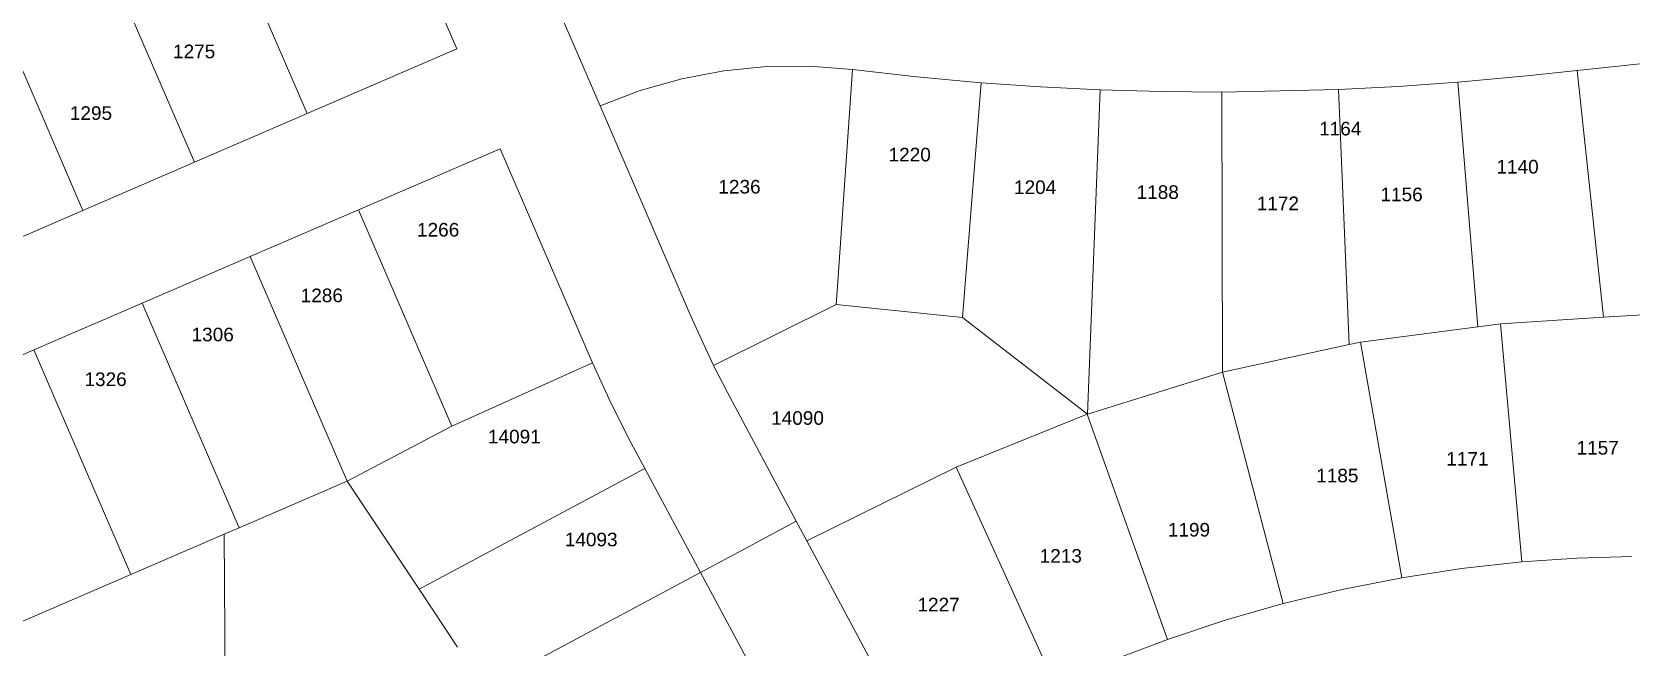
# Model space of a CAD drawing. Header units: feet. Extents: x 865220 to 2866543, y -2240498 to 973965.
# Drawn here: x 2860472 to 2861354, y 966029 to 966368 of the extents above; entities that cross this region are included whole.
import ezdxf
from ezdxf.enums import TextEntityAlignment as Align

# ---------------------------------------------------------------- set-up
doc = ezdxf.new("R2010")
doc.units = ezdxf.units.FT
doc.header["$LTSCALE"] = 0.015
doc.header["$MEASUREMENT"] = 0
doc.layers.add('Dakota County Addresses', color=7, linetype='Continuous')
doc.layers.add('Dakota County Parcels', color=7, linetype='Continuous')
doc.styles.add('Dimensions 100', font='arial.ttf')

# ---------------------------------------------------------------- blocks, each defined once
blk = doc.blocks.new('ACMAP_ANN_TEMPLATE_Dakota County Addresses')
at = {"layer": 'Dakota County Addresses', "style": 'Dimensions 100'}
blk.add_attdef('DakotaCountyAddress', text='', height=50, dxfattribs=at).set_placement((0, 0), align=Align.CENTER)

msp = doc.modelspace()

# ---------------------------------------------------------------- linework, layer by layer
at = {"layer": 'Dakota County Parcels', "lineweight": 5, "ltscale": 100}
for p, q in [((2860570.48, 966447.32), (2860623.96, 966323.38)), ((2860508.29, 966420.48), (2860561.77, 966296.54)), ((2860500.26, 966269.99), (2860446.78, 966393.93)), ((2860694.7, 966386.58), (2860706.59, 966359.04)), ((2860761.73, 966382.81), (2860773.62, 966355.27)), ((2860706.59, 966359.04), (2860623.96, 966323.38)), ((2860773.62, 966355.27), (2860785.51, 966327.73)), ((2861324.51, 966347.23), (2861391.13, 966354.27)), ((2860916.41, 966227.95), (2860924.81, 966347.64)), ((2860924.81, 966347.64), (2860924.81, 966347.64)), ((2861258.55, 966340.7), (2861296.63, 966344.28)), ((2861324.51, 966347.23), (2861296.63, 966344.28)), ((2861338.92, 966210.99), (2861324.51, 966347.23)), ((2860985.34, 966210.83), (2860995.69, 966340.42)), ((2861054.32, 966157.62), (2861061.36, 966336.5)), ((2861128.53, 966335.25), (2861192.9, 966336.65)), ((2861128.83, 966180.65), (2861128.53, 966335.25)), ((2861192.9, 966336.65), (2861198.74, 966195.93)), ((2861269.63, 966205.79), (2861258.55, 966340.7)), ((2860785.51, 966327.73), (2860833.76, 966215.91)), ((2860623.96, 966323.38), (2860561.77, 966296.54)), ((2860730.36, 966303.95), (2860652.23, 966270.24)), ((2860730.36, 966303.95), (2860781.34, 966185.82)), ((2860561.77, 966296.54), (2860500.26, 966269.99)), ((2860500.26, 966269.99), (2860438.76, 966243.45)), ((2860652.23, 966270.24), (2860592.56, 966244.48)), ((2860652.23, 966270.24), (2860703.74, 966150.89)), ((2860592.56, 966244.48), (2860532.89, 966218.73)), ((2860592.56, 966244.48), (2860646.05, 966120.55)), ((2860915.71, 966217.96), (2860916.41, 966227.95)), ((2860532.89, 966218.73), (2860473.21, 966192.98)), ((2860532.89, 966218.73), (2860586.37, 966094.79)), ((2860833.76, 966215.91), (2860836.49, 966209.59)), ((2860848.12, 966184.47), (2860915.71, 966217.96)), ((2860915.71, 966217.96), (2860985.34, 966210.83)), ((2860985.34, 966210.83), (2861054.32, 966157.62)), ((2861282.32, 966207.46), (2861338.92, 966210.99)), ((2861338.92, 966210.99), (2861405.84, 966215.16)), ((2860836.49, 966209.59), (2860848.12, 966184.47)), ((2861205.01, 966197.31), (2861269.63, 966205.79)), ((2861269.63, 966205.79), (2861282.32, 966207.46)), ((2861282.26, 966207.47), (2861293.9, 966076)), ((2860473.21, 966192.98), (2860413.54, 966167.23)), ((2860473.21, 966192.98), (2860526.7, 966069.04)), ((2861128.83, 966180.65), (2861198.74, 966195.93)), ((2861198.74, 966195.93), (2861205.01, 966197.31)), ((2861204.95, 966197.31), (2861227.66, 966067.3)), ((2860703.74, 966150.89), (2860781.34, 966185.82)), ((2860848.06, 966184.47), (2860855.6, 966169.84)), ((2861054.32, 966157.62), (2861128.83, 966180.65)), ((2861128.77, 966180.66), (2861162.38, 966053.03)), ((2860855.6, 966169.84), (2860893.75, 966098.55)), ((2860981.97, 966128.38), (2861054.25, 966157.62)), ((2861054.26, 966157.63), (2861098.55, 966033.29)), ((2860646.05, 966120.55), (2860703.74, 966150.89)), ((2860802.7, 966141.53), (2860810.19, 966127.54)), ((2860810.19, 966127.54), (2860685.69, 966060.92)), ((2860810.19, 966127.54), (2860840.86, 966070.24)), ((2860899.6, 966087.61), (2860981.97, 966128.38)), ((2860981.98, 966128.38), (2861036.61, 966008.23)), ((2860586.37, 966094.79), (2860646.05, 966120.55)), ((2860685.69, 966060.92), (2860646.05, 966120.55)), ((2860867.3, 966084.39), (2860893.75, 966098.55)), ((2860893.75, 966098.55), (2860899.6, 966087.61)), ((2860526.7, 966069.04), (2860578.14, 966091.24)), ((2860578.14, 966091.24), (2860586.37, 966094.79)), ((2860579.3, 965947.15), (2860578.14, 966091.24)), ((2860899.61, 966087.62), (2860962.36, 965970.36)), ((2860840.86, 966070.24), (2860867.3, 966084.39)), ((2860721.84, 966006.55), (2860840.86, 966070.24)), ((2860840.87, 966070.24), (2860871.53, 966012.94)), ((2860467.03, 966043.29), (2860526.7, 966069.04)), ((2860706.92, 966028.98), (2860685.69, 966060.92))]:
    msp.add_line(p, q, dxfattribs=at)
for points in [[(2860924.81, 966347.64), (2860901.16, 966349.52), (2860877.44, 966349.3), (2860853.83, 966346.99), (2860830.52, 966342.59), (2860807.68, 966336.16), (2860785.51, 966327.73)], [(2860924.81, 966347.64), (2860960.21, 966343.64), (2860995.69, 966340.42)], [(2860995.69, 966340.42), (2861028.51, 966338.13), (2861061.36, 966336.5)], [(2861061.36, 966336.5), (2861094.94, 966335.53), (2861128.53, 966335.25)], [(2861192.9, 966336.65), (2861225.74, 966338.34), (2861258.55, 966340.7)], [(2860781.34, 966185.82), (2860791.56, 966163.45), (2860802.7, 966141.53)], [(2861354.63, 966079.03), (2861324.24, 966078.1), (2861293.9, 966076)], [(2861293.9, 966076), (2861260.69, 966072.35), (2861227.66, 966067.3)], [(2861227.66, 966067.3), (2861194.87, 966060.85), (2861162.38, 966053.03)], [(2861162.38, 966053.03), (2861130.26, 966043.83), (2861098.55, 966033.29)], [(2861098.55, 966033.29), (2861067.31, 966021.42), (2861036.61, 966008.23)]]:
    msp.add_lwpolyline(points, dxfattribs=at)

# ---------------------------------------------------------------- block references
at = {"layer": 'Dakota County Addresses', "lineweight": 5, "ltscale": 100, "xscale": 0.15, "yscale": 0.15, "zscale": 0.15}
for p, values in [((2860561.6, 966353.94), {'DakotaCountyAddress': '1275'}), ((2860504.7, 966319.9), {'DakotaCountyAddress': '1295'}), ((2861193.76, 966311.35), {'DakotaCountyAddress': '1164'}), ((2860956.29, 966297), {'DakotaCountyAddress': '1220'}), ((2861291.57, 966290.32), {'DakotaCountyAddress': '1140'}), ((2860862.41, 966279.29), {'DakotaCountyAddress': '1236'}), ((2861025.48, 966279.02), {'DakotaCountyAddress': '1204'}), ((2861093.11, 966276.3), {'DakotaCountyAddress': '1188'}), ((2861227.62, 966275.02), {'DakotaCountyAddress': '1156'}), ((2861159.38, 966270.09), {'DakotaCountyAddress': '1172'}), ((2860696.19, 966255.55), {'DakotaCountyAddress': '1266'}), ((2860632.03, 966219.33), {'DakotaCountyAddress': '1286'}), ((2860571.85, 966197.75), {'DakotaCountyAddress': '1306'}), ((2860512.75, 966173.06), {'DakotaCountyAddress': '1326'}), ((2860894.42, 966151.68), {'DakotaCountyAddress': '14090'}), ((2860738.23, 966141.43), {'DakotaCountyAddress': '14091'}), ((2861335.77, 966135.24), {'DakotaCountyAddress': '1157'}), ((2861263.94, 966129.15), {'DakotaCountyAddress': '1171'}), ((2861192.15, 966119.93), {'DakotaCountyAddress': '1185'}), ((2861110.33, 966090.01), {'DakotaCountyAddress': '1199'}), ((2860780.61, 966084.64), {'DakotaCountyAddress': '14093'}), ((2861039.64, 966075.6), {'DakotaCountyAddress': '1213'}), ((2860972.23, 966048.72), {'DakotaCountyAddress': '1227'})]:
    msp.add_blockref('ACMAP_ANN_TEMPLATE_Dakota County Addresses', p, dxfattribs=at).add_auto_attribs(values)

doc.saveas('drawing.dxf')
